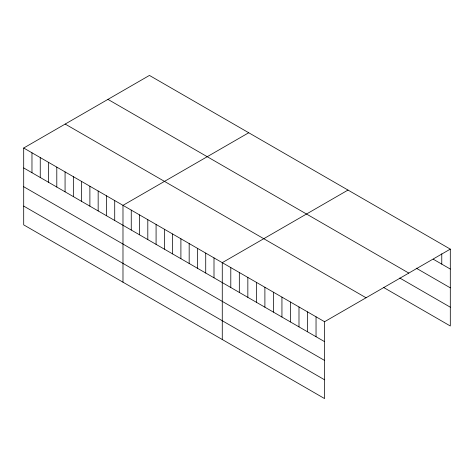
<?xml version="1.0" encoding="UTF-8"?>
<svg xmlns="http://www.w3.org/2000/svg" width="474" height="474" viewBox="0 0 474 474"><rect width="100%" height="100%" fill="white"/><g stroke="black" fill="none" stroke-linecap="round" stroke-linejoin="round"><path stroke-width="0.71" d="M23.7 148.018L324.566 321.722L324.566 398.575L23.7 224.872L23.7 148.018L149.434 75.425L450.3 249.128L450.3 325.982L383.324 287.309M248.72 132.75L122.985 205.343L122.985 282.19M348.005 190.068L222.27 262.661L222.27 339.514M324.566 321.722L450.3 249.128M433.254 259.213L450.3 269.054M416.202 268.154L450.3 287.842M107.942 99.38L408.807 273.083M399.76 278.019L450.3 307.193M65.193 124.064L366.058 297.767M23.7 167.944L324.566 341.647M23.7 186.726L324.566 360.43M23.7 206.083L324.566 379.787M441.774 253.803L441.774 264.131M316.039 316.798L316.039 336.724M307.519 311.88L307.519 331.8M298.993 306.956L298.993 326.882M290.467 302.033L290.467 321.959M281.941 297.115L281.941 317.035M273.421 292.191L273.421 312.117M264.895 287.268L264.895 307.193M256.369 282.35L256.369 302.276M247.843 277.426L247.843 297.352M239.323 272.509L239.323 292.428M230.797 267.585L230.797 287.511M213.999 257.886L213.999 277.811M205.722 253.11L205.722 273.036M197.451 248.335L197.451 268.254M189.173 243.553L189.173 263.479M180.902 238.778L180.902 258.703M172.631 234.002L172.631 253.928M164.354 229.226L164.354 249.146M156.082 224.445L156.082 244.371M147.805 219.669L147.805 239.595M139.534 214.894L139.534 234.82M131.257 210.118L131.257 230.044M114.714 200.561L114.714 220.487M106.437 195.786L106.437 215.711M98.165 191.01L98.165 210.936M89.888 186.235L89.888 206.154M81.617 181.459L81.617 201.379M73.346 176.678L73.346 196.603M65.068 171.902L65.068 191.828M56.797 167.126L56.797 187.052M48.52 162.351L48.52 182.271M40.249 157.569L40.249 177.495M31.971 152.794L31.971 172.72"/></g></svg>
